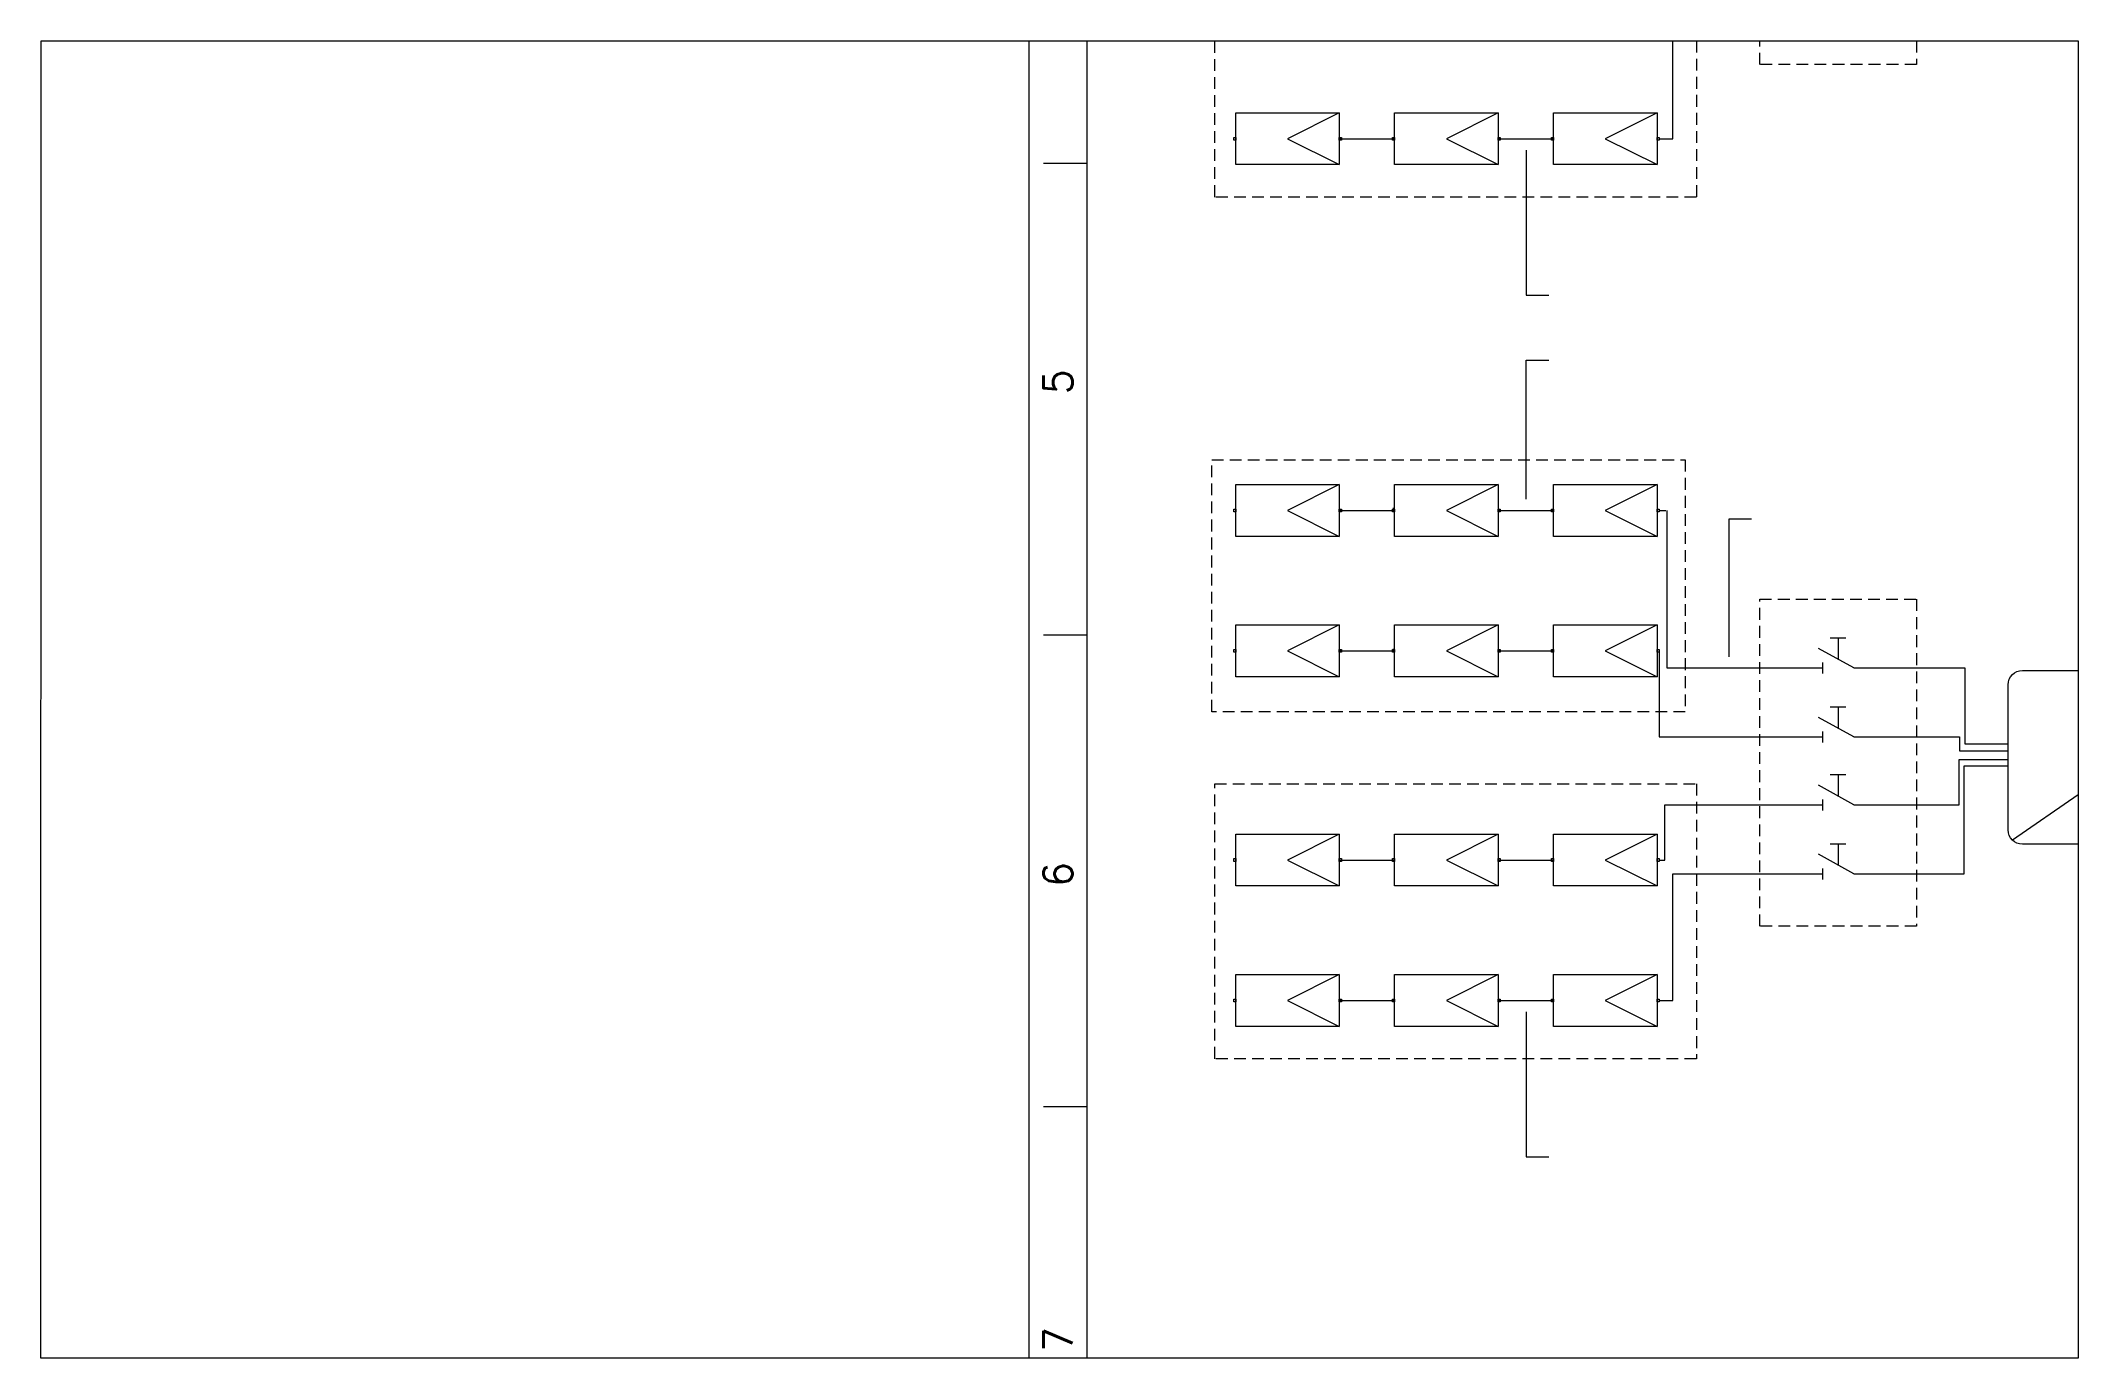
# Paper-space layout 'ANSI D title block' of a CAD drawing. Header units: inches. Extents: x 0 to 32.5, y 0 to 21.
# The model-space entities are those that its viewports show. They can reach past a viewport. Long polylines and large blocks are cut down to what shows.
import ezdxf
from ezdxf import colors
from ezdxf.entities.mleader import LeaderData, LeaderLine
from ezdxf.enums import TextEntityAlignment as Align
from ezdxf.math import Vec2, Vec3

# ---------------------------------------------------------------- set-up
doc = ezdxf.new("R2010")
doc.units = ezdxf.units.IN
doc.header["$LTSCALE"] = 1.5
doc.header["$MEASUREMENT"] = 0
doc.linetypes.add('HIDDEN2', pattern=[0.1875, 0.125, -0.0625])
for name, color, linetype in [('BLK_10AWG', 7, 'Continuous'), ('LOCBOX', 92, 'HIDDEN2'), ('SYMS', 7, 'Continuous'), ('Title Block', 7, 'Continuous'), ('Viewport', 7, 'Continuous')]:
    doc.layers.add(name, color=color, linetype=linetype)
doc.styles.add('Roman', font='romans')
doc.styles.add('WD_IEC', font='isocp2.shx', dxfattribs={"width": 0.9, "height": 4})

# ---------------------------------------------------------------- blocks, each defined once
blk = doc.blocks.new('ANSI_border_D')
at = {"layer": 'Title Block'}
for p, q in [((15.781, 49.124), (15.781, -11.024)), ((16.706, 47.274), (16.706, -9.173)), ((16.706, 19.05), (16.012, 19.05)), ((16.706, 11.532), (16.012, 11.532)), ((16.706, 4.013), (16.012, 4.013))]:
    blk.add_line(p, q, dxfattribs=at)
at = {"layer": 'Title Block', "const_width": 0.037}
blk.add_lwpolyline([(15.966, 19.05), (16.336, 19.05)], dxfattribs=at)
at = {"layer": 'Title Block'}
blk.add_solid([(16.336, 18.68), (16.336, 19.42), (16.706, 19.05)], dxfattribs=at)
at = {"layer": 'Title Block', "style": 'Roman'}
for s, p in [('5', (16.244, 15.569)), ('6', (16.244, 7.715)), ('7', (16.244, 0.301))]:
    blk.add_text(s, height=0.463, rotation=90, dxfattribs=at).set_placement(p, align=Align.MIDDLE_CENTER)
blk = doc.blocks.new('PVMODULE')
at = {"color": 5}
for p, q in [((2, 1), (1, 0.5)), ((1, 0.5), (2, 0))]:
    blk.add_line(p, q, dxfattribs=at)
for points in [[(0, 1), (2, 1), (2, 0), (0, 0)], [(-0.04, 0.527), (0, 0.527), (0, 0.473), (-0.04, 0.473)], [(2, 0.527), (2.04, 0.527), (2.04, 0.473), (2, 0.473)]]:
    blk.add_lwpolyline(points, close=True, dxfattribs=at)
blk = doc.blocks.new('*U99')
at = {"layer": 'BLK_10AWG', "xscale": 0.8257813849238005, "yscale": 0.8257813849238005, "zscale": 0.8257813849238005}
blk.add_blockref('PVMODULE', (-0.845, -0.413), dxfattribs=at)
blk = doc.blocks.new('*U100')
at = {"layer": 'BLK_10AWG', "color": 0, "linetype": 'ByBlock', "lineweight": -2, "transparency": 16777216}
for p in [(0, 2.239), (2.534, 2.239), (5.068, 2.239), (0, 0), (2.534, 0), (5.068, 0)]:
    blk.add_blockref('*U99', p, dxfattribs=at)
blk = doc.blocks.new('*U101')
at = {"layer": 'BLK_10AWG', "xscale": 0.8257813849238005, "yscale": 0.8257813849238005, "zscale": 0.8257813849238005}
blk.add_blockref('PVMODULE', (-0.845, -0.413), dxfattribs=at)
blk = doc.blocks.new('*U102')
at = {"layer": 'BLK_10AWG', "color": 0, "linetype": 'ByBlock', "lineweight": -2, "transparency": 16777216}
for p in [(0, 2.239), (2.534, 2.239), (5.068, 2.239), (0, 0), (2.534, 0), (5.068, 0)]:
    blk.add_blockref('*U101', p, dxfattribs=at)
blk = doc.blocks.new('HDS11Q65')
for p, q in [((-1.25, 4.83), (1.25, 4.83)), ((0, 4.83), (0, 1.39)), ((-7.5, 0), (-2.5, 0)), ((2.5, 0), (-3.13, 3.13)), ((-2.5, 0.88), (-2.5, -0.88)), ((2.5, 0), (7.5, 0))]:
    blk.add_line(p, q)
at = {"style": 'WD_IEC'}
for tag, p in [('INST', (-5, 10.12)), ('TAG1', (-5, 4.12)), ('LOC', (-5, 7.12)), ('RATING1', (-5, -4.16)), ('DESC1', (-5, -10.16)), ('DESC2', (-5, -13.16)), ('DESC3', (-5, -16.16))]:
    blk.add_attdef(tag, text='', height=2.5, dxfattribs=at).set_placement(p, align=Align.RIGHT)
for tag, p, height, flags in [('MFG', (2.81, 9.49), 1.5, 9), ('CAT', (2.81, 6.99), 1.5, 9), ('X2LINK', (0, 5.65), 0.32, 1), ('X4TERM01', (-7.5, 0), 0.32, 1), ('TERM01', (-7.5, 1), 2, 8), ('X8LINK', (0, 0.01), 0.32, 1), ('X1TERM02', (7.5, 0), 0.32, 1), ('ASSYCODE', (2.61, -2.75), 1, 1), ('FAMILY', (2.61, -4.25), 1, 1), ('CATDESC', (2.61, -5.75), 1, 1)]:
    blk.add_attdef(tag, p, '', height=height, dxfattribs=dict(at, flags=flags))
at = {"style": 'WD_IEC', "flags": 8}
blk.add_attdef('TERM02', text='', height=2, dxfattribs=at).set_placement((7.5, 1), align=Align.RIGHT)
at = {"lineweight": 15, "style": 'WD_IEC'}
blk.add_attdef('XREF', text='', height=2.5, dxfattribs=at).set_placement((-5, -7.16), align=Align.RIGHT)
blk = doc.blocks.new('PVINVERTER36KTL')
at = {"color": 5}
blk.add_lwpolyline([(-1.547, 1.218), (1.547, 1.218, -0.414214), (1.747, 1.018), (1.747, -1.018, -0.414214), (1.547, -1.218), (-1.547, -1.218, -0.414214), (-1.747, -1.018), (-1.747, 1.018, -0.414214)], format="xyb", close=True, dxfattribs=at)
at = {"layer": 'BLK_10AWG', "color": 5}
blk.add_line((1.688, 1.16), (-1.688, -1.16), dxfattribs=at)
at = {"layer": 'BLK_10AWG', "color": 5, "insert": (-0.198, -0.541), "char_height": 0.11697, "attachment_point": 1, "style": 'Roman'}
blk.add_mtext_dynamic_manual_height_columns('{\\fVerdana|b0|i0|c0|p34;3~}', width=0.6143, gutter_width=1, heights=[0], dxfattribs=at)

msp = doc.modelspace()

# ---------------------------------------------------------------- linework, layer by layer
at = {"layer": 'BLK_10AWG'}
for p, q in [((26.052, 19.444), (26.052, 21.297)), ((25.832, 19.444), (26.052, 19.444)), ((25.832, 13.518), (25.942, 13.518)), ((25.959, 13.518), (25.959, 11.308)), ((25.832, 11.28), (25.832, 9.907)), ((25.959, 11.308), (25.959, 11.007)), ((25.959, 11.007), (27.939, 11.007)), ((29.439, 11.007), (30.324, 11.007)), ((30.324, 11.007), (30.712, 11.007)), ((30.712, 11.007), (30.712, 9.796)), ((29.439, 9.907), (30.624, 9.907)), ((30.624, 9.907), (30.624, 9.685)), ((30.712, 9.796), (31.402, 9.796)), ((30.62, 8.824), (30.62, 9.547)), ((30.62, 9.547), (31.402, 9.547)), ((30.624, 9.685), (31.402, 9.685)), ((30.702, 7.723), (30.702, 9.449)), ((30.702, 9.449), (31.402, 9.449)), ((25.922, 8.63), (25.922, 8.824)), ((25.922, 8.824), (27.939, 8.824)), ((29.439, 8.824), (30.62, 8.824)), ((25.922, 7.945), (25.922, 8.63)), ((25.832, 7.945), (25.922, 7.945)), ((26.052, 7.56), (26.052, 7.723)), ((26.052, 5.706), (26.052, 7.56)), ((29.439, 7.723), (30.702, 7.723)), ((25.832, 5.706), (26.052, 5.706))]:
    msp.add_line(p, q, dxfattribs=at)
at = {"layer": 'BLK_10AWG', "color": 7}
for p, q in [((20.732, 19.444), (21.597, 19.444)), ((23.265, 19.444), (24.158, 19.444)), ((20.732, 13.518), (21.597, 13.518)), ((21.597, 13.518), (21.597, 13.559)), ((23.265, 13.518), (24.158, 13.518)), ((20.732, 11.28), (21.597, 11.28)), ((21.597, 11.28), (21.597, 11.31)), ((23.265, 11.28), (24.158, 11.28)), ((25.832, 9.907), (27.939, 9.907)), ((20.732, 7.945), (21.597, 7.945)), ((23.265, 7.945), (24.158, 7.945)), ((26.052, 7.723), (27.939, 7.723)), ((20.732, 5.706), (21.597, 5.706)), ((23.265, 5.706), (24.158, 5.706))]:
    msp.add_line(p, q, dxfattribs=at)
at = {"layer": 'LOCBOX', "color": 7}
for points in [[(27.441, 25.841), (29.938, 25.841), (29.938, 20.626), (27.441, 20.626)], [(18.747, 22.898), (26.427, 22.898), (26.427, 18.515), (18.747, 18.515)], [(18.697, 14.324), (26.249, 14.324), (26.249, 10.31), (18.697, 10.31)], [(27.441, 12.103), (29.938, 12.103), (29.938, 6.889), (27.441, 6.889)], [(18.747, 9.161), (26.427, 9.161), (26.427, 4.778), (18.747, 4.778)]]:
    msp.add_lwpolyline(points, close=True, dxfattribs=at)

# ---------------------------------------------------------------- block references
at = {"layer": 'BLK_10AWG', "color": 7}
for name, p in [('*U100', (19.925, 19.444)), ('*U102', (19.925, 5.706))]:
    msp.add_blockref(name, p, dxfattribs=at)
at = {"layer": 'BLK_10AWG', "xscale": 0.8257813849238005, "yscale": 0.8257813849238005, "zscale": 0.8257813849238005}
for p in [(19.08, 13.105), (21.614, 13.105), (24.148, 13.105), (19.08, 10.867), (21.614, 10.867), (24.148, 10.867)]:
    msp.add_blockref('PVMODULE', p, dxfattribs=at)
at = {"layer": 'BLK_10AWG', "color": 7, "xscale": 1.137238908983889, "yscale": 1.137238908983889, "zscale": 1.137238908983889}
msp.add_blockref('PVINVERTER36KTL', (33.388, 9.583), dxfattribs=at)
at = {"layer": 'SYMS', "color": 7, "xscale": 0.1, "yscale": 0.1, "zscale": 0.1}
for p in [(28.689, 11.007), (28.689, 9.907), (28.689, 8.824), (28.689, 7.723)]:
    msp.add_blockref('HDS11Q65', p, dxfattribs=at)
at = {"layer": 'Viewport'}
msp.add_blockref('ANSI_border_D', (0, 0), dxfattribs=at)

# ---------------------------------------------------------------- texts
at = {"layer": 'BLK_10AWG', "color": 1, "char_height": 0.2, "attachment_point": 1}
for s, insert in [('1', (19.597, 19.58)), ('2', (22.186, 19.58)), ('18', (24.6, 19.58)), ('1', (19.597, 13.655)), ('2', (22.186, 13.655)), ('18', (24.6, 13.655)), ('1', (19.597, 11.416)), ('2', (22.186, 11.416)), ('18', (24.6, 11.416)), ('1', (19.597, 8.081)), ('2', (22.186, 8.081)), ('18', (24.6, 8.081)), ('1', (19.597, 5.843)), ('2', (22.186, 5.843)), ('18', (24.6, 5.843))]:
    msp.add_mtext_dynamic_manual_height_columns(s, width=0.48674, gutter_width=1, heights=[0], dxfattribs=dict(at, insert=insert))
at = {"layer": 'LOCBOX', "color": 1}
for s, p in [('STRING COUNT: 7; MODULE COUNT: 126', (22.548, 20.571)), ('DISCONNECT BOX', (28.689, 20.079)), ('JKM550N-72HL4-BDV', (20.581, 17.993)), ('STRING COUNT: 7; MODULE COUNT: 126', (22.498, 12.366)), ('JKM550N-72HL4-BDV', (20.649, 9.892)), ('SUN2000-110KTL-M2 (400V)', (33.436, 7.723)), ('STRING COUNT: 7; MODULE COUNT: 126', (22.548, 6.834)), ('DISCONNECT BOX', (28.689, 6.342)), ('JKM550N-72HL4-BDV', (20.581, 4.256))]:
    msp.add_text(s, height=0.2, dxfattribs=at).set_placement(p, align=Align.BOTTOM_CENTER)

# ---------------------------------------------------------------- leaders
at = {"color": 1}
ml = msp.add_multileader_mtext('Standard', dxfattribs=at)
ml.set_content('10 AWG Copper', color=1)
ml.set_leader_properties()
ml.build(insert=Vec2(0, 0))
ml.multileader.update_dxf_attribs({"text_right_attachment_type": 6, "dogleg_length": 0.36, "arrow_head_size": 0.18})
ctx = ml.context
ctx.base_point, ctx.char_height, ctx.arrow_head_size, ctx.landing_gap_size, ctx.plane_origin = Vec3(24.072, 16.949), 0.18, 0.18, 0.09, Vec3(23.712, 19.444)
ctx.right_attachment = 6
notes = []
notes.append((ctx, [(0, (1, 1, 0), (23.712, 16.949), (1, 0), 0.36, [(0, [(23.712, 19.444)], 0, [])])]))
ctx.mtext.insert, ctx.mtext.flow_direction = Vec3(24.162, 17.069), 5
ml = msp.add_multileader_mtext('Standard', dxfattribs=at)
ml.set_content('10 AWG Copper', color=1)
ml.set_leader_properties()
ml.build(insert=Vec2(0, 0))
ml.multileader.update_dxf_attribs({"text_right_attachment_type": 6, "dogleg_length": 0.36, "arrow_head_size": 0.18})
ctx = ml.context
ctx.base_point, ctx.char_height, ctx.arrow_head_size, ctx.landing_gap_size, ctx.plane_origin = Vec3(24.072, 15.914), 0.18, 0.18, 0.09, Vec3(23.712, 13.518)
ctx.right_attachment = 6
notes.append((ctx, [(0, (1, 1, 0), (23.712, 15.914), (1, 0), 0.36, [(0, [(23.712, 13.518)], 0, [])])]))
ctx.mtext.insert, ctx.mtext.flow_direction = Vec3(24.162, 16.034), 5
ml = msp.add_multileader_mtext('Standard', dxfattribs=at)
ml.set_content('10 AWG Copper', color=1)
ml.set_leader_properties()
ml.build(insert=Vec2(0, 0))
ml.multileader.update_dxf_attribs({"text_right_attachment_type": 6, "dogleg_length": 0.36, "arrow_head_size": 0.18})
ctx = ml.context
ctx.base_point, ctx.char_height, ctx.arrow_head_size, ctx.landing_gap_size, ctx.plane_origin = Vec3(27.309, 13.384), 0.18, 0.18, 0.09, Vec3(26.949, 11.007)
ctx.right_attachment = 6
notes.append((ctx, [(0, (1, 1, 0), (26.949, 13.384), (1, 0), 0.36, [(0, [(26.949, 11.007)], 0, [])])]))
ctx.mtext.insert, ctx.mtext.flow_direction = Vec3(27.399, 13.504), 5
ml = msp.add_multileader_mtext('Standard', dxfattribs=at)
ml.set_content('10 AWG Copper', color=1)
ml.set_leader_properties()
ml.build(insert=Vec2(0, 0))
ml.multileader.update_dxf_attribs({"text_right_attachment_type": 6, "dogleg_length": 0.36, "arrow_head_size": 0.18})
ctx = ml.context
ctx.base_point, ctx.char_height, ctx.arrow_head_size, ctx.landing_gap_size, ctx.plane_origin = Vec3(24.072, 3.211), 0.18, 0.18, 0.09, Vec3(23.712, 5.706)
ctx.right_attachment = 6
notes.append((ctx, [(0, (1, 1, 0), (23.712, 3.211), (1, 0), 0.36, [(0, [(23.712, 5.706)], 0, [])])]))
ctx.mtext.insert, ctx.mtext.flow_direction = Vec3(24.162, 3.331), 5
for ctx, leaders in notes:
    for number, flags, end, landing, length, lines in leaders:
        leader = LeaderData()
        leader.index, (leader.has_last_leader_line, leader.has_dogleg_vector, leader.attachment_direction) = number, flags
        leader.last_leader_point, leader.dogleg_vector, leader.dogleg_length = Vec3(end), Vec3(landing), length
        for number, points, colour, breaks in lines:
            line = LeaderLine()
            line.index, line.vertices, line.color, line.breaks = number, Vec3.list(points), colors.encode_raw_color(colour), breaks
            leader.lines.append(line)
        ctx.leaders.append(leader)

psp = doc.layouts.new('ANSI D title block')

# ---------------------------------------------------------------- linework, layer by layer
at = {"layer": 'Viewport'}
psp.add_lwpolyline([(0.033, 20.979), (32.528, 20.977), (32.528, 20.977), (32.528, 20.977), (32.53, -0.024), (32.53, -0.024), (32.53, -0.024), (0.029, -0.022)], close=True, dxfattribs=at)

# ---------------------------------------------------------------- viewports
vp = psp.add_viewport(center=(16.279, 10.477), size=(32.502, 21.00272), view_center_point=(16.268, 10.504), view_height=21.00272, dxfattribs=at)
vp.dxf.flags = 0x10000  # cut along an outline
vp.dxf.clipping_boundary_handle = psp.add_lwpolyline([(0.033, 20.979), (32.528, 20.977), (32.528, 20.977), (32.528, 20.977), (32.53, -0.024), (32.53, -0.024), (32.53, -0.024), (0.029, -0.022)], format="xyb", close=True, dxfattribs={"invisible": 1}).dxf.handle

doc.saveas('drawing.dxf')
